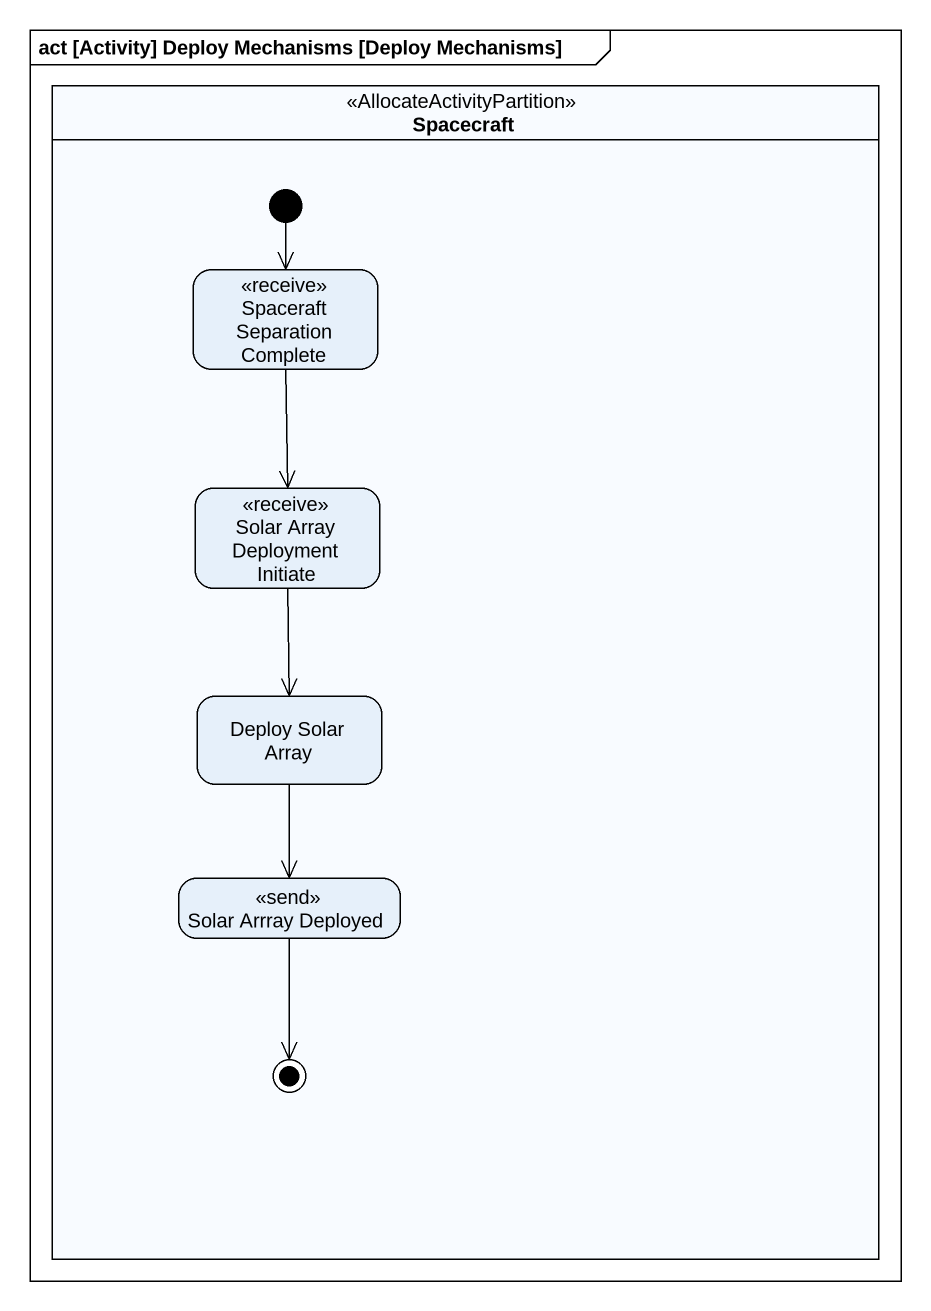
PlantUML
@startuml
mainframe act [Activity] Deploy Mechanisms [Deploy Mechanisms]
hide empty description
state Spacecraft <<AllocateActivityPartition>> {
  state "Spaceraft Separation Complete" as Spaceraft_Separation <<receive>>
  state "Solar Array Deployment Initiate" as Solar_Array_Deployment <<receive>>
  state "Deploy Solar Array" as Deploy_Solar_Array
  state "Solar Arrray Deployed" as Solar_Arrray_Deployed <<send>>
  [*] --> Spaceraft_Separation
  Solar_Arrray_Deployed --> [*]
}
Spaceraft_Separation --> Solar_Array_Deployment
Solar_Array_Deployment --> Deploy_Solar_Array
Deploy_Solar_Array --> Solar_Arrray_Deployed
@enduml
